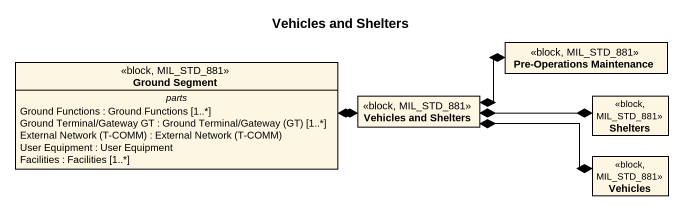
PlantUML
@startuml
title Vehicles and Shelters
hide circle
hide empty members
class "Pre-Operations Maintenance" as Pre_Operations_Maintenance <<block, MIL_STD_881>>
class "Ground Segment" as Ground_Segment <<block, MIL_STD_881>> {
  -- parts --
  Ground Functions : Ground Functions [1..*]
  {field} Ground Terminal/Gateway GT : Ground Terminal/Gateway (GT) [1..*]
  {field} External Network (T-COMM) : External Network (T-COMM)
  User Equipment : User Equipment
  Facilities : Facilities [1..*]
}
class "Vehicles and Shelters" as Vehicles_and_Shelters <<block, MIL_STD_881>>
class Shelters <<block, MIL_STD_881>>
class Vehicles <<block, MIL_STD_881>>
Ground_Segment *-right-* Vehicles_and_Shelters
Vehicles_and_Shelters *-right-* Pre_Operations_Maintenance
Vehicles_and_Shelters *-right-* Shelters
Vehicles_and_Shelters *-right-* Vehicles
@enduml
